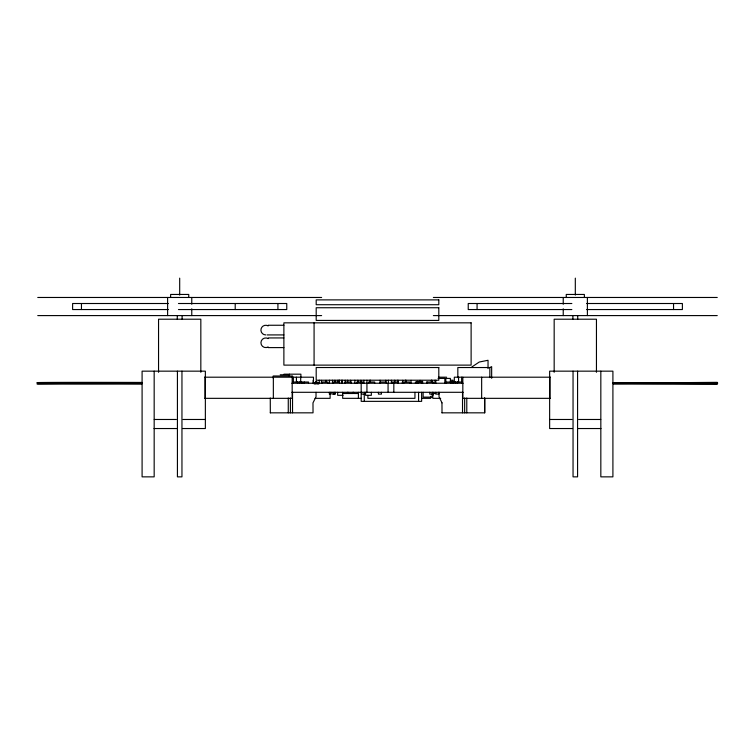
<?xml version="1.0" encoding="UTF-8"?>
<svg xmlns="http://www.w3.org/2000/svg" width="755" height="755" viewBox="0 0 755 755"><rect width="100%" height="100%" fill="white"/><g stroke="black" fill="none" stroke-linecap="round" stroke-linejoin="round"><path stroke-width="1.13" d="M321.479 383.238L321.479 380.341M365.599 392.298L365.599 395.318L371.337 395.318L371.337 392.298M380.058 383.238L380.058 380.218M398.187 383.238L398.187 380.341L398.064 383.238M402.717 383.238L402.717 380.341M411.022 383.238L411.022 380.341M423.13 392.298L423.13 397.13L432.19 397.13L432.19 393.261M432.945 395.318L432.945 392.298M434.965 383.238L434.965 380.218M435.786 383.238L435.786 380.341M444.846 383.238L444.846 378.406L438.051 378.406M445.837 383.238L445.837 378.406L450.367 378.406L450.367 382.275M471.8 367.005L479.246 362.032L488.032 360.286L488.032 368.534M457.832 377.632L457.832 367.534L489.844 367.534L491.656 366.628L491.656 378.302M613.154 383.191L717.25 382.341M37.75 297.47L321.63 297.47M433.37 297.47L717.25 297.47M168.374 303.51L72.612 303.51L72.612 309.55L168.374 309.55M178.454 303.51L286.768 303.51L286.768 309.55L178.454 309.55M571.856 303.51L468.232 303.51L468.232 309.55L571.856 309.55M586.626 303.51L682.388 303.51L682.388 309.55L586.626 309.55M37.75 315.59L321.63 315.59M433.37 315.59L717.25 315.59M268.185 325.254L283.88 325.254M267.138 334.918L283.88 334.918M268.185 337.938L283.88 337.938M268.185 347.602L283.88 347.602M283.927 374.178L300.896 374.178L300.896 377.575M280.228 374.782L288.467 374.782M204.558 377.198L313.476 377.198L313.476 383.238M438.447 377.198L446.611 377.198M550.442 377.198L454.302 377.198L454.302 382.228M450.848 380.218L453 380.218L453 382.228M451.339 381.426L452.547 381.426M398.196 382.03L392.024 382.03L392.024 383.238M421.45 382.03L415.41 382.03L415.41 383.238M37.75 383.238L141.846 383.238M291.845 383.238L463.155 383.238M291.845 392.298L463.155 392.298M342.676 393.506L347.508 393.506L347.508 392.298M358.398 393.506L353.566 393.506L353.566 392.298M432.823 393.506L435.729 393.506M343.063 395.318L337.655 395.318L337.655 392.298M204.869 398.338L292.176 398.338L292.176 377.198M315.014 398.338L330.114 398.338L330.114 393.308M361.192 398.338L342.676 398.338L342.676 392.298M421.639 398.338L430.699 398.338L430.699 396.328M440.684 398.338L432.823 398.338L432.823 392.298L432.785 394.11L429.765 394.11L429.765 392.298M550.131 398.338L462.824 398.338L462.824 377.198M270.271 412.834L313.032 412.834L312.985 402.868L316.024 396.828L316.024 392.298M441.968 412.834L484.729 412.834L484.729 397.998M154.237 419.478L176.34 419.478M183.04 419.478L205.36 419.478M549.64 419.478L571.96 419.478M578.66 419.478L600.763 419.478M154.02 428.538L176.934 428.538M182.446 428.538L205.36 428.538L205.36 371.158L142.091 371.158L142.091 476.858L154.171 476.858L154.171 371.158M572.554 428.538L549.64 428.538L549.64 371.158L612.909 371.158L612.909 476.858L600.829 476.858L600.829 371.158M578.066 428.538L600.98 428.538M452.387 381.983L455.331 382.002L455.369 383.238M613.154 383.285L717.25 384.135M442.015 402.868L439.032 396.828L439.032 392.298M673.545 303.51L673.545 309.55M596.45 372.291L596.45 319.214L554.17 319.214L554.17 372.291M587.39 297.47L587.39 315.59M584.37 297.47L584.37 294.45L566.25 294.45L566.25 297.47M577.726 315.769L577.726 319.214M577.575 371.158L577.575 476.858L573.045 476.858L573.045 371.158M575.31 278.142L575.31 295.13M572.894 315.769L572.894 319.214M563.23 297.47L563.23 304.265M563.23 308.795L563.23 315.59M549.98 377.198L549.98 398.338M489.844 367.534L489.844 377.632M484.672 397.998L484.672 412.834M481.652 377.198L481.652 398.338M477.075 303.51L477.075 309.55M466.788 397.998L466.788 412.834M464.655 397.998L464.655 412.834M462.522 392.298L462.522 412.834M462.06 383.238L462.06 382.03L446.479 382.03L446.479 383.238M461.635 377.198L461.635 382.03M458.568 377.198L458.568 382.228M457.502 382.03L457.502 383.238M457.37 382.03L457.37 383.238M453.236 382.03L453.236 383.238M450.744 382.03L450.744 383.238M441.968 402.868L442.015 412.834M438.825 392.298L438.825 394.11L435.805 394.11L435.805 392.298M433.153 383.238L433.153 382.03L426.566 382.03L426.566 383.238M432.134 380.341L432.134 382.275M431.398 380.095L431.398 382.03M427.113 382.03L427.113 383.238M422.649 383.238L422.649 381.426L421.441 381.426L421.441 383.238M421.639 392.298L421.639 401.358L361.192 401.358L361.173 383.238M420.082 380.341L420.082 382.275M418.572 392.298L418.572 401.358M418.119 383.238L418.119 381.426L416.911 381.426L416.911 383.238M414.948 392.298L414.948 398.338L367.893 398.338L367.893 395.318M409.757 383.238L409.757 382.03L403.717 382.03L403.717 383.238M405.973 380.218L405.973 382.228M405.52 380.218L405.52 382.228M402.339 382.03L402.339 383.238M397.734 380.218L397.734 382.228M394.714 380.218L394.714 382.228M393.827 383.238L393.827 392.298M391.392 380.218L391.392 383.238M388.372 380.218L388.372 383.238M388.07 383.238L388.07 392.298M386.371 383.238L386.371 382.03L380.331 382.03L380.331 383.238M385.796 380.218L385.796 382.228M381.445 392.298L381.445 394.11L378.425 394.11L378.425 392.298M374.669 383.238L374.669 382.03L368.629 382.03L368.629 383.238M370.252 380.218L370.252 382.228M369.95 380.218L369.95 382.228M366.93 380.218L366.93 392.298M364.533 392.298L364.533 394.11L361.513 394.11L361.513 392.298M364.269 393.43L364.269 401.358M363.91 380.218L363.91 383.238M362.976 383.238L362.976 382.03L356.936 382.03L356.936 383.238M360.89 380.218L360.89 382.228M358.398 392.298L358.398 398.338M357.87 380.218L357.87 382.228M354.85 380.218L354.85 383.238M352.953 392.298L352.953 393.506L348.121 393.506L348.121 392.298M351.283 383.238L351.283 382.03L345.243 382.03L345.243 383.238M350.622 380.218L350.622 382.228M347.602 380.218L347.602 382.228M345.186 380.218L345.186 383.238M342.166 380.218L342.166 383.238M341.864 380.218L341.864 383.238M339.59 383.238L339.59 382.03L333.55 382.03L333.55 383.238M339.306 380.218L339.306 382.228M339.108 380.218L339.108 382.228M337.938 380.218L337.938 382.228M335.088 392.298L335.088 394.11L331.917 394.11L331.917 392.298M334.918 380.218L334.918 382.228M334.937 392.298L334.937 394.11M333.88 392.298L333.88 394.11M332.502 380.218L332.502 383.238M330.558 392.298L330.558 394.11L329.35 394.11L329.35 392.298M329.482 380.218L329.482 383.238M327.887 383.238L327.887 382.03L321.847 382.03L321.847 383.238M326.009 380.341L326.009 382.275M319.271 380.218L319.271 383.238M316.77 383.238L316.77 381.426L315.562 381.426L315.562 383.238M314.08 322.838L314.08 365.118M313.174 380.218L313.174 383.238M308.521 383.238L308.521 382.03L292.94 382.03L292.94 383.238M304.256 382.03L304.256 383.238M301.764 382.03L301.764 383.238M300.698 377.198L300.698 382.228M299.631 382.03L299.631 383.238M297.63 382.03L297.63 383.238M297.498 382.03L297.498 383.238M296.432 377.198L296.432 382.228M293.365 377.198L293.365 382.03M292.515 378.057L292.515 375.99L273.187 375.99L273.187 378.057M292.534 392.298L292.534 412.834M290.401 397.998L290.401 412.834M289.382 374.178L289.382 376.443M288.268 397.998L288.268 412.834M277.925 303.51L277.925 309.55M273.348 377.198L273.348 398.338M270.271 397.998L270.328 412.834M235.211 303.51L235.211 309.55M205.02 377.198L205.02 398.338M200.83 372.291L200.83 319.214L158.55 319.214L158.55 372.291M191.77 297.47L191.77 304.265M191.77 308.795L191.77 315.59M188.75 297.47L188.75 294.45L170.63 294.45L170.63 297.47M182.106 315.769L182.106 319.214M181.955 371.158L181.955 476.858L177.425 476.858L177.425 371.158M179.69 278.142L179.69 295.13M177.274 315.769L177.274 319.214M167.61 297.47L167.61 315.59M81.455 303.51L81.455 309.55M318.903 382.879A141.94 0.576 -0.2 0 1 316.798 382.927M315.958 382.936A141.94 0.576 -0.2 0 1 314.099 382.974M141.836 384.04A141.94 0.576 -0.2 0 1 37.75 383.908A141.94 0.576 -0.2 0 1 141.836 382.927M314.099 382.596A141.94 0.576 -0.2 0 1 315.958 382.615M316.789 382.625A141.94 0.576 -0.2 0 1 318.903 382.653M452.387 382.285A141.94 0.576 0.2 0 1 455.265 382.275M318.903 383.823A141.94 0.576 0.2 0 1 316.789 383.851M315.958 383.861A141.94 0.576 0.2 0 1 314.099 383.87M141.836 383.549A141.94 0.576 0.2 0 1 37.75 382.568A141.94 0.576 0.2 0 1 141.836 382.436M314.099 383.502A141.94 0.576 0.2 0 1 315.958 383.54M316.798 383.549A141.94 0.576 0.2 0 1 318.903 383.597M265.76 334.918A4.832 4.832 0 0 1 261.088 328.831A4.832 4.832 0 0 1 268.176 325.905M268.176 346.951A4.832 4.832 0 0 1 260.928 342.77A4.832 4.832 0 0 1 268.176 338.589M438.806 299.886L316.194 299.886L316.194 304.718L438.806 304.718L438.806 299.886M438.806 307.738L316.194 307.738L316.194 320.422L438.806 320.422L438.806 307.738M471.12 322.838L283.88 322.838L283.88 365.118L471.12 365.118L471.12 322.838M438.806 367.534L316.194 367.534L316.194 380.218L438.806 380.218L438.806 367.534M717.25 382.823A141.94 0.576 -0.2 0 0 613.164 382.691A141.94 0.576 0.2 0 1 717.25 383.653A141.94 0.576 0.2 0 1 613.164 383.785A141.94 0.576 -0.2 0 0 717.25 382.823"/></g></svg>
